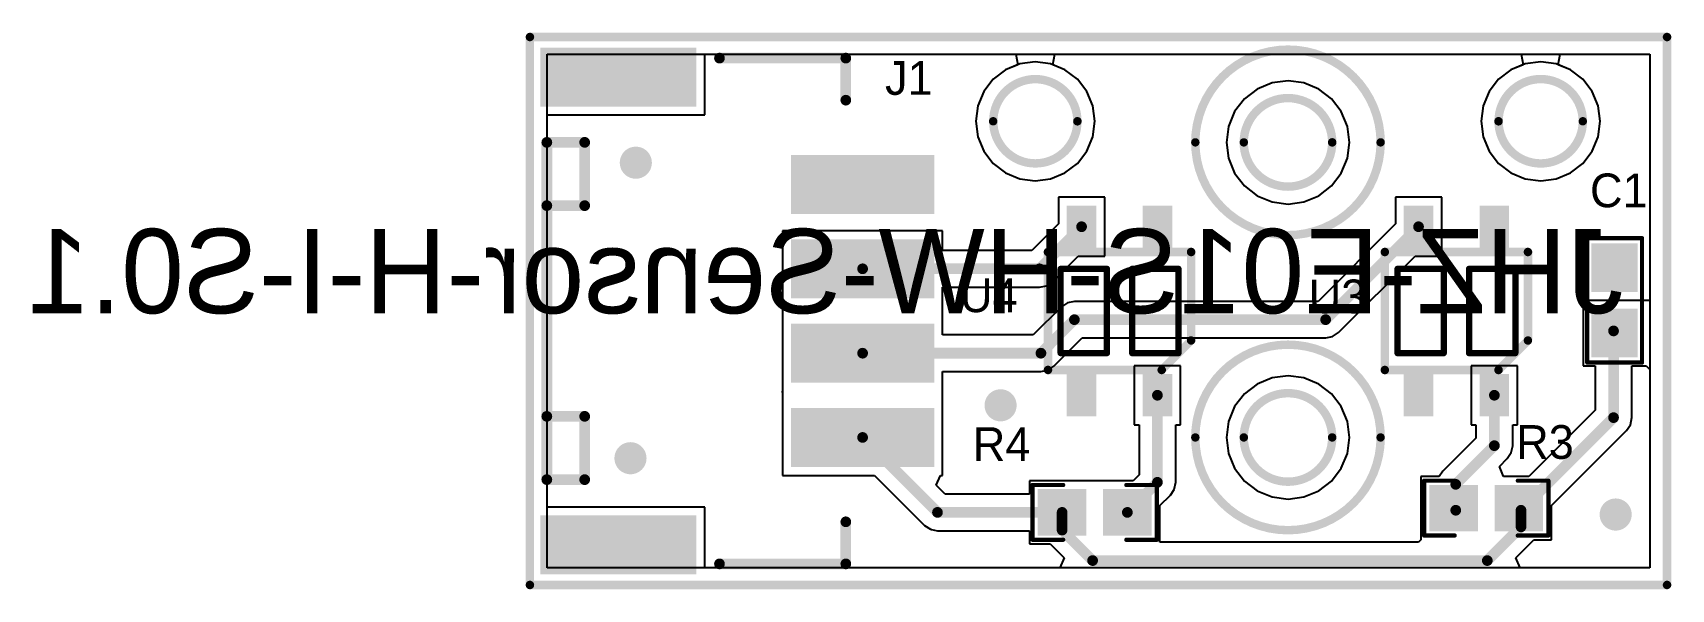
# Model space of a CAD drawing. Extents: x 2.47 to 4, y 1.72 to 2.24.
import ezdxf

# ---------------------------------------------------------------- set-up
doc = ezdxf.new("R2010")
doc.units = 0
doc.layers.get('0').update_dxf_attribs({"linetype": 'CONTINUOUS'})
for name, color, linetype in [('BOTTOMLAYER', 5, 'CONTINUOUS'), ('BOTTOMOVERLAY', 54, 'CONTINUOUS'), ('KEEPOUTLAYER', 6, 'CONTINUOUS'), ('MULTILAYER', 9, 'CONTINUOUS'), ('TOPLAYER', 1, 'CONTINUOUS'), ('TOPOVERLAY', 2, 'CONTINUOUS'), ('TOPPASTE', 8, 'CONTINUOUS'), ('TOPSOLDER', 216, 'CONTINUOUS')]:
    doc.layers.add(name, color=color, linetype=linetype)

# ---------------------------------------------------------------- blocks, each defined once
blk = doc.blocks.new('R0603_M1608_1')
at = {"layer": 'TOPLAYER'}
for points in [[(-0.0118, -0.0177), (-0.0118, 0.0177), (-0.0492, -0.0177), (-0.0492, 0.0177)], [(0.0492, -0.0177), (0.0492, 0.0177), (0.0118, -0.0177), (0.0118, 0.0177)]]:
    blk.add_solid(points, dxfattribs=at)
at = {"layer": 'TOPOVERLAY', "const_width": 0.00394}
for points in [[(-0.0581, 0.0256), (-0.0581, -0.0256)], [(-0.0295, 0.0256), (-0.0581, 0.0256)], [(0.0581, 0.0256), (0.0295, 0.0256)], [(0.0581, 0.0256), (0.0581, -0.0256)], [(-0.0295, -0.0256), (-0.0581, -0.0256)], [(0.0581, -0.0256), (0.0295, -0.0256)]]:
    blk.add_lwpolyline(points, dxfattribs=at)
at = {"layer": 'TOPOVERLAY', "const_width": 0.00197}
for points in [[(-0.0591, 0.0256, 1), (-0.0571, 0.0256, 1)], [(-0.0591, 0.0256, 1), (-0.0571, 0.0256, 1)], [(-0.0305, 0.0256, 1), (-0.0285, 0.0256, 1)], [(0.0285, 0.0256, 1), (0.0305, 0.0256, 1)], [(0.0571, 0.0256, 1), (0.0591, 0.0256, 1)], [(0.0571, 0.0256, 1), (0.0591, 0.0256, 1)], [(-0.0591, -0.0256, 1), (-0.0571, -0.0256, 1)], [(-0.0591, -0.0256, 1), (-0.0571, -0.0256, 1)], [(-0.0305, -0.0256, 1), (-0.0285, -0.0256, 1)], [(0.0285, -0.0256, 1), (0.0305, -0.0256, 1)], [(0.0571, -0.0256, 1), (0.0591, -0.0256, 1)], [(0.0571, -0.0256, 1), (0.0591, -0.0256, 1)]]:
    blk.add_lwpolyline(points, format="xyb", close=True, dxfattribs=at)
at = {"layer": 'TOPPASTE'}
for points in [[(-0.0118, -0.0177), (-0.0118, 0.0177), (-0.0492, -0.0177), (-0.0492, 0.0177)], [(0.0492, -0.0177), (0.0492, 0.0177), (0.0118, -0.0177), (0.0118, 0.0177)]]:
    blk.add_solid(points, dxfattribs=at)
at = {"layer": 'TOPSOLDER'}
for points in [[(-0.0078, -0.0217), (-0.0078, 0.0217), (-0.0532, -0.0217), (-0.0532, 0.0217)], [(0.0532, -0.0217), (0.0532, 0.0217), (0.0078, -0.0217), (0.0078, 0.0217)]]:
    blk.add_solid(points, dxfattribs=at)
blk = doc.blocks.new('R0603_M1608_2')
at = {"layer": 'TOPLAYER'}
for points in [[(-0.0118, -0.0177), (-0.0118, 0.0177), (-0.0492, -0.0177), (-0.0492, 0.0177)], [(0.0492, -0.0177), (0.0492, 0.0177), (0.0118, -0.0177), (0.0118, 0.0177)]]:
    blk.add_solid(points, dxfattribs=at)
at = {"layer": 'TOPOVERLAY', "const_width": 0.00394}
for points in [[(-0.0581, -0.0256), (-0.0581, 0.0256)], [(-0.0581, 0.0256), (-0.0295, 0.0256)], [(0.0295, 0.0256), (0.0581, 0.0256)], [(0.0581, -0.0256), (0.0581, 0.0256)], [(-0.0581, -0.0256), (-0.0295, -0.0256)], [(0.0295, -0.0256), (0.0581, -0.0256)]]:
    blk.add_lwpolyline(points, dxfattribs=at)
at = {"layer": 'TOPOVERLAY', "const_width": 0.00197}
for points in [[(-0.0591, 0.0256, 1), (-0.0571, 0.0256, 1)], [(-0.0591, 0.0256, 1), (-0.0571, 0.0256, 1)], [(-0.0305, 0.0256, 1), (-0.0285, 0.0256, 1)], [(0.0285, 0.0256, 1), (0.0305, 0.0256, 1)], [(0.0571, 0.0256, 1), (0.0591, 0.0256, 1)], [(0.0571, 0.0256, 1), (0.0591, 0.0256, 1)], [(-0.0591, -0.0256, 1), (-0.0571, -0.0256, 1)], [(-0.0591, -0.0256, 1), (-0.0571, -0.0256, 1)], [(-0.0305, -0.0256, 1), (-0.0285, -0.0256, 1)], [(0.0285, -0.0256, 1), (0.0305, -0.0256, 1)], [(0.0571, -0.0256, 1), (0.0591, -0.0256, 1)], [(0.0571, -0.0256, 1), (0.0591, -0.0256, 1)]]:
    blk.add_lwpolyline(points, format="xyb", close=True, dxfattribs=at)
at = {"layer": 'TOPPASTE'}
for points in [[(-0.0118, -0.0177), (-0.0118, 0.0177), (-0.0492, -0.0177), (-0.0492, 0.0177)], [(0.0492, -0.0177), (0.0492, 0.0177), (0.0118, -0.0177), (0.0118, 0.0177)]]:
    blk.add_solid(points, dxfattribs=at)
at = {"layer": 'TOPSOLDER'}
for points in [[(-0.0078, -0.0217), (-0.0078, 0.0217), (-0.0532, -0.0217), (-0.0532, 0.0217)], [(0.0532, -0.0217), (0.0532, 0.0217), (0.0078, -0.0217), (0.0078, 0.0217)]]:
    blk.add_solid(points, dxfattribs=at)
blk = doc.blocks.new('C0603_M1608_3')
at = {"layer": 'TOPLAYER'}
for points in [[(-0.0118, -0.0177), (-0.0118, 0.0177), (-0.0492, -0.0177), (-0.0492, 0.0177)], [(0.0492, -0.0177), (0.0492, 0.0177), (0.0118, -0.0177), (0.0118, 0.0177)]]:
    blk.add_solid(points, dxfattribs=at)
at = {"layer": 'TOPOVERLAY', "const_width": 0.00394}
for points in [[(-0.0581, 0.0256), (0.0581, 0.0256)], [(-0.0581, 0.0256), (-0.0581, -0.0256)], [(0.0581, 0.0256), (0.0581, -0.0256)], [(-0.0581, -0.0256), (0.0581, -0.0256)]]:
    blk.add_lwpolyline(points, dxfattribs=at)
at = {"layer": 'TOPOVERLAY', "const_width": 0.00197}
for points in [[(-0.0591, 0.0256, 1), (-0.0571, 0.0256, 1)], [(-0.0591, 0.0256, 1), (-0.0571, 0.0256, 1)], [(0.0571, 0.0256, 1), (0.0591, 0.0256, 1)], [(0.0571, 0.0256, 1), (0.0591, 0.0256, 1)], [(-0.0591, -0.0256, 1), (-0.0571, -0.0256, 1)], [(-0.0591, -0.0256, 1), (-0.0571, -0.0256, 1)], [(0.0571, -0.0256, 1), (0.0591, -0.0256, 1)], [(0.0571, -0.0256, 1), (0.0591, -0.0256, 1)]]:
    blk.add_lwpolyline(points, format="xyb", close=True, dxfattribs=at)
at = {"layer": 'TOPPASTE'}
for points in [[(-0.0118, -0.0177), (-0.0118, 0.0177), (-0.0492, -0.0177), (-0.0492, 0.0177)], [(0.0492, -0.0177), (0.0492, 0.0177), (0.0118, -0.0177), (0.0118, 0.0177)]]:
    blk.add_solid(points, dxfattribs=at)
at = {"layer": 'TOPSOLDER'}
for points in [[(-0.0078, -0.0217), (-0.0078, 0.0217), (-0.0532, -0.0217), (-0.0532, 0.0217)], [(0.0532, -0.0217), (0.0532, 0.0217), (0.0078, -0.0217), (0.0078, 0.0217)]]:
    blk.add_solid(points, dxfattribs=at)
blk = doc.blocks.new('PH_AWB_4P_4')
at = {"layer": 'TOPLAYER'}
for points in [[(-0.2421, 0.0453), (-0.1949, 0.0453), (-0.2421, 0.1831), (-0.1949, 0.1831)], [(0.1949, 0.0453), (0.2421, 0.0453), (0.1949, 0.1831), (0.2421, 0.1831)], [(-0.1417, -0.1772), (-0.0945, -0.1772), (-0.1417, -0.0512), (-0.0945, -0.0512)], [(-0.063, -0.1772), (-0.0157, -0.1772), (-0.063, -0.0512), (-0.0157, -0.0512)], [(0.0157, -0.1772), (0.063, -0.1772), (0.0157, -0.0512), (0.063, -0.0512)], [(0.0945, -0.1772), (0.1417, -0.1772), (0.0945, -0.0512), (0.1417, -0.0512)]]:
    blk.add_solid(points, dxfattribs=at)
at = {"layer": 'TOPOVERLAY', "const_width": 0.01}
for points in [[(-0.1575, 0.1811), (-0.1575, 0.1457)], [(-0.1575, 0.1811), (0.1575, 0.1811)], [(-0.0984, 0.1811), (-0.0984, 0.1457)], [(0.0984, 0.1811), (0.0984, 0.1457)], [(0.1575, 0.1811), (0.1575, 0.1457)], [(-0.1575, 0.1457), (-0.0984, 0.1457)], [(0.0984, 0.1457), (0.1575, 0.1457)], [(-0.2362, 0.0197), (-0.2362, -0.0984)], [(0.2362, 0.0197), (0.2362, -0.0984)], [(-0.2362, -0.0984), (-0.1969, -0.0984)], [(0.1969, -0.0984), (0.2362, -0.0984)]]:
    blk.add_lwpolyline(points, dxfattribs=at)
at = {"layer": 'TOPOVERLAY', "const_width": 0.005}
for points in [[(-0.16, 0.1811, 1), (-0.155, 0.1811, 1)], [(-0.16, 0.1811, 1), (-0.155, 0.1811, 1)], [(-0.1009, 0.1811, 1), (-0.0959, 0.1811, 1)], [(0.0959, 0.1811, 1), (0.1009, 0.1811, 1)], [(0.155, 0.1811, 1), (0.16, 0.1811, 1)], [(0.155, 0.1811, 1), (0.16, 0.1811, 1)], [(-0.16, 0.1457, 1), (-0.155, 0.1457, 1)], [(-0.16, 0.1457, 1), (-0.155, 0.1457, 1)], [(-0.1009, 0.1457, 1), (-0.0959, 0.1457, 1)], [(-0.1009, 0.1457, 1), (-0.0959, 0.1457, 1)], [(0.0959, 0.1457, 1), (0.1009, 0.1457, 1)], [(0.0959, 0.1457, 1), (0.1009, 0.1457, 1)], [(0.155, 0.1457, 1), (0.16, 0.1457, 1)], [(0.155, 0.1457, 1), (0.16, 0.1457, 1)], [(-0.2387, 0.0197, 1), (-0.2337, 0.0197, 1)], [(0.2337, 0.0197, 1), (0.2387, 0.0197, 1)], [(-0.2387, -0.0984, 1), (-0.2337, -0.0984, 1)], [(-0.2387, -0.0984, 1), (-0.2337, -0.0984, 1)], [(-0.1994, -0.0984, 1), (-0.1944, -0.0984, 1)], [(0.1944, -0.0984, 1), (0.1994, -0.0984, 1)], [(0.2337, -0.0984, 1), (0.2387, -0.0984, 1)], [(0.2337, -0.0984, 1), (0.2387, -0.0984, 1)]]:
    blk.add_lwpolyline(points, format="xyb", close=True, dxfattribs=at)
at = {"layer": 'TOPPASTE'}
for points in [[(-0.2421, 0.0453), (-0.1949, 0.0453), (-0.2421, 0.1831), (-0.1949, 0.1831)], [(0.1949, 0.0453), (0.2421, 0.0453), (0.1949, 0.1831), (0.2421, 0.1831)], [(-0.1417, -0.1772), (-0.0945, -0.1772), (-0.1417, -0.0512), (-0.0945, -0.0512)], [(-0.063, -0.1772), (-0.0157, -0.1772), (-0.063, -0.0512), (-0.0157, -0.0512)], [(0.0157, -0.1772), (0.063, -0.1772), (0.0157, -0.0512), (0.063, -0.0512)], [(0.0945, -0.1772), (0.1417, -0.1772), (0.0945, -0.0512), (0.1417, -0.0512)]]:
    blk.add_solid(points, dxfattribs=at)
at = {"layer": 'TOPSOLDER'}
for points in [[(-0.2461, 0.0413), (-0.1909, 0.0413), (-0.2461, 0.1871), (-0.1909, 0.1871)], [(0.1909, 0.0413), (0.2461, 0.0413), (0.1909, 0.1871), (0.2461, 0.1871)], [(-0.1457, -0.1812), (-0.0905, -0.1812), (-0.1457, -0.0472), (-0.0905, -0.0472)], [(-0.067, -0.1812), (-0.0117, -0.1812), (-0.067, -0.0472), (-0.0117, -0.0472)], [(0.0117, -0.1812), (0.067, -0.1812), (0.0117, -0.0472), (0.067, -0.0472)], [(0.0905, -0.1812), (0.1457, -0.1812), (0.0905, -0.0472), (0.1457, -0.0472)]]:
    blk.add_solid(points, dxfattribs=at)
blk = doc.blocks.new('ITR8307_5')
at = {"layer": 'TOPLAYER'}
for points in [[(-0.063, 0.0256), (-0.063, 0.0453), (-0.0945, 0.0256), (-0.0945, 0.0453)], [(0.0945, 0.0256), (0.0945, 0.0453), (0.063, 0.0256), (0.063, 0.0453)], [(-0.063, -0.0453), (-0.063, -0.0256), (-0.0945, -0.0453), (-0.0945, -0.0256)], [(0.0945, -0.0453), (0.0945, -0.0256), (0.063, -0.0453), (0.063, -0.0256)]]:
    blk.add_solid(points, dxfattribs=at)
at = {"layer": 'TOPOVERLAY'}
for points, const_width in [([(-0.0551, 0.0669), (0.0551, 0.0669)], 0.00787), ([(-0.0551, 0.0669), (-0.0551, -0.0394)], 0.00787), ([(0.0551, 0.0669), (0.0551, -0.0669)], 0.00787), ([(-0.0394, 0.0551), (0.0394, 0.0551)], 0.00591), ([(-0.0394, 0.0551), (-0.0394, 0.0118)], 0.00591), ([(0.0394, 0.0551), (0.0394, 0.0118)], 0.00591), ([(-0.0394, 0.0118), (0.0394, 0.0118)], 0.00591), ([(-0.0394, -0.0118), (0.0394, -0.0118)], 0.00591), ([(-0.0394, -0.0118), (-0.0394, -0.0551)], 0.00591), ([(0.0394, -0.0118), (0.0394, -0.0551)], 0.00591), ([(-0.0551, -0.0394), (-0.0276, -0.0669)], 0.00787), ([(-0.0394, -0.0551), (0.0394, -0.0551)], 0.00591), ([(-0.0276, -0.0669), (0.0551, -0.0669)], 0.00787)]:
    blk.add_lwpolyline(points, dxfattribs=dict(at, const_width=const_width))
for points, const_width in [([(-0.0571, 0.0669, 1), (-0.0531, 0.0669, 1)], 0.00394), ([(-0.0571, 0.0669, 1), (-0.0531, 0.0669, 1)], 0.00394), ([(0.0531, 0.0669, 1), (0.0571, 0.0669, 1)], 0.00394), ([(0.0531, 0.0669, 1), (0.0571, 0.0669, 1)], 0.00394), ([(-0.0408, 0.0551, 1), (-0.0379, 0.0551, 1)], 0.00295), ([(-0.0408, 0.0551, 1), (-0.0379, 0.0551, 1)], 0.00295), ([(0.0379, 0.0551, 1), (0.0408, 0.0551, 1)], 0.00295), ([(0.0379, 0.0551, 1), (0.0408, 0.0551, 1)], 0.00295), ([(-0.0408, 0.0118, 1), (-0.0379, 0.0118, 1)], 0.00295), ([(-0.0408, 0.0118, 1), (-0.0379, 0.0118, 1)], 0.00295), ([(0.0379, 0.0118, 1), (0.0408, 0.0118, 1)], 0.00295), ([(0.0379, 0.0118, 1), (0.0408, 0.0118, 1)], 0.00295), ([(-0.0408, -0.0118, 1), (-0.0379, -0.0118, 1)], 0.00295), ([(-0.0408, -0.0118, 1), (-0.0379, -0.0118, 1)], 0.00295), ([(0.0379, -0.0118, 1), (0.0408, -0.0118, 1)], 0.00295), ([(0.0379, -0.0118, 1), (0.0408, -0.0118, 1)], 0.00295), ([(-0.0571, -0.0394, 1), (-0.0531, -0.0394, 1)], 0.00394), ([(-0.0571, -0.0394, 1), (-0.0531, -0.0394, 1)], 0.00394), ([(-0.0408, -0.0551, 1), (-0.0379, -0.0551, 1)], 0.00295), ([(-0.0408, -0.0551, 1), (-0.0379, -0.0551, 1)], 0.00295), ([(0.0379, -0.0551, 1), (0.0408, -0.0551, 1)], 0.00295), ([(0.0379, -0.0551, 1), (0.0408, -0.0551, 1)], 0.00295), ([(-0.0295, -0.0669, 1), (-0.0256, -0.0669, 1)], 0.00394), ([(-0.0295, -0.0669, 1), (-0.0256, -0.0669, 1)], 0.00394), ([(0.0531, -0.0669, 1), (0.0571, -0.0669, 1)], 0.00394), ([(0.0531, -0.0669, 1), (0.0571, -0.0669, 1)], 0.00394)]:
    blk.add_lwpolyline(points, format="xyb", close=True, dxfattribs=dict(at, const_width=const_width))
at = {"layer": 'TOPPASTE'}
for points in [[(-0.063, 0.0256), (-0.063, 0.0453), (-0.0945, 0.0256), (-0.0945, 0.0453)], [(0.0945, 0.0256), (0.0945, 0.0453), (0.063, 0.0256), (0.063, 0.0453)], [(-0.063, -0.0453), (-0.063, -0.0256), (-0.0945, -0.0453), (-0.0945, -0.0256)], [(0.0945, -0.0453), (0.0945, -0.0256), (0.063, -0.0453), (0.063, -0.0256)]]:
    blk.add_solid(points, dxfattribs=at)
at = {"layer": 'TOPSOLDER'}
for points in [[(-0.059, 0.0216), (-0.059, 0.0493), (-0.0985, 0.0216), (-0.0985, 0.0493)], [(0.0985, 0.0216), (0.0985, 0.0493), (0.059, 0.0216), (0.059, 0.0493)], [(-0.059, -0.0493), (-0.059, -0.0216), (-0.0985, -0.0493), (-0.0985, -0.0216)], [(0.0985, -0.0493), (0.0985, -0.0216), (0.059, -0.0493), (0.059, -0.0216)]]:
    blk.add_solid(points, dxfattribs=at)
blk = doc.blocks.new('ITR8307_6')
at = {"layer": 'TOPLAYER'}
for points in [[(-0.063, 0.0256), (-0.063, 0.0453), (-0.0945, 0.0256), (-0.0945, 0.0453)], [(0.0945, 0.0256), (0.0945, 0.0453), (0.063, 0.0256), (0.063, 0.0453)], [(-0.063, -0.0453), (-0.063, -0.0256), (-0.0945, -0.0453), (-0.0945, -0.0256)], [(0.0945, -0.0453), (0.0945, -0.0256), (0.063, -0.0453), (0.063, -0.0256)]]:
    blk.add_solid(points, dxfattribs=at)
at = {"layer": 'TOPOVERLAY'}
for points, const_width in [([(-0.0551, 0.0669), (0.0551, 0.0669)], 0.00787), ([(-0.0551, 0.0669), (-0.0551, -0.0394)], 0.00787), ([(0.0551, 0.0669), (0.0551, -0.0669)], 0.00787), ([(-0.0394, 0.0551), (0.0394, 0.0551)], 0.00591), ([(-0.0394, 0.0551), (-0.0394, 0.0118)], 0.00591), ([(0.0394, 0.0551), (0.0394, 0.0118)], 0.00591), ([(-0.0394, 0.0118), (0.0394, 0.0118)], 0.00591), ([(-0.0394, -0.0118), (0.0394, -0.0118)], 0.00591), ([(-0.0394, -0.0118), (-0.0394, -0.0551)], 0.00591), ([(0.0394, -0.0118), (0.0394, -0.0551)], 0.00591), ([(-0.0551, -0.0394), (-0.0276, -0.0669)], 0.00787), ([(-0.0394, -0.0551), (0.0394, -0.0551)], 0.00591), ([(-0.0276, -0.0669), (0.0551, -0.0669)], 0.00787)]:
    blk.add_lwpolyline(points, dxfattribs=dict(at, const_width=const_width))
for points, const_width in [([(-0.0571, 0.0669, 1), (-0.0531, 0.0669, 1)], 0.00394), ([(-0.0571, 0.0669, 1), (-0.0531, 0.0669, 1)], 0.00394), ([(0.0531, 0.0669, 1), (0.0571, 0.0669, 1)], 0.00394), ([(0.0531, 0.0669, 1), (0.0571, 0.0669, 1)], 0.00394), ([(-0.0408, 0.0551, 1), (-0.0379, 0.0551, 1)], 0.00295), ([(-0.0408, 0.0551, 1), (-0.0379, 0.0551, 1)], 0.00295), ([(0.0379, 0.0551, 1), (0.0408, 0.0551, 1)], 0.00295), ([(0.0379, 0.0551, 1), (0.0408, 0.0551, 1)], 0.00295), ([(-0.0408, 0.0118, 1), (-0.0379, 0.0118, 1)], 0.00295), ([(-0.0408, 0.0118, 1), (-0.0379, 0.0118, 1)], 0.00295), ([(0.0379, 0.0118, 1), (0.0408, 0.0118, 1)], 0.00295), ([(0.0379, 0.0118, 1), (0.0408, 0.0118, 1)], 0.00295), ([(-0.0408, -0.0118, 1), (-0.0379, -0.0118, 1)], 0.00295), ([(-0.0408, -0.0118, 1), (-0.0379, -0.0118, 1)], 0.00295), ([(0.0379, -0.0118, 1), (0.0408, -0.0118, 1)], 0.00295), ([(0.0379, -0.0118, 1), (0.0408, -0.0118, 1)], 0.00295), ([(-0.0571, -0.0394, 1), (-0.0531, -0.0394, 1)], 0.00394), ([(-0.0571, -0.0394, 1), (-0.0531, -0.0394, 1)], 0.00394), ([(-0.0408, -0.0551, 1), (-0.0379, -0.0551, 1)], 0.00295), ([(-0.0408, -0.0551, 1), (-0.0379, -0.0551, 1)], 0.00295), ([(0.0379, -0.0551, 1), (0.0408, -0.0551, 1)], 0.00295), ([(0.0379, -0.0551, 1), (0.0408, -0.0551, 1)], 0.00295), ([(-0.0295, -0.0669, 1), (-0.0256, -0.0669, 1)], 0.00394), ([(-0.0295, -0.0669, 1), (-0.0256, -0.0669, 1)], 0.00394), ([(0.0531, -0.0669, 1), (0.0571, -0.0669, 1)], 0.00394), ([(0.0531, -0.0669, 1), (0.0571, -0.0669, 1)], 0.00394)]:
    blk.add_lwpolyline(points, format="xyb", close=True, dxfattribs=dict(at, const_width=const_width))
at = {"layer": 'TOPPASTE'}
for points in [[(-0.063, 0.0256), (-0.063, 0.0453), (-0.0945, 0.0256), (-0.0945, 0.0453)], [(0.0945, 0.0256), (0.0945, 0.0453), (0.063, 0.0256), (0.063, 0.0453)], [(-0.063, -0.0453), (-0.063, -0.0256), (-0.0945, -0.0453), (-0.0945, -0.0256)], [(0.0945, -0.0453), (0.0945, -0.0256), (0.063, -0.0453), (0.063, -0.0256)]]:
    blk.add_solid(points, dxfattribs=at)
at = {"layer": 'TOPSOLDER'}
for points in [[(-0.059, 0.0216), (-0.059, 0.0493), (-0.0985, 0.0216), (-0.0985, 0.0493)], [(0.0985, 0.0216), (0.0985, 0.0493), (0.059, 0.0216), (0.059, 0.0493)], [(-0.059, -0.0493), (-0.059, -0.0216), (-0.0985, -0.0493), (-0.0985, -0.0216)], [(0.0985, -0.0493), (0.0985, -0.0216), (0.059, -0.0493), (0.059, -0.0216)]]:
    blk.add_solid(points, dxfattribs=at)

msp = doc.modelspace()

# ---------------------------------------------------------------- linework, layer by layer
at = {"layer": 'BOTTOMLAYER'}
for p, q in [((2.9471, 1.7396), (2.9471, 2.2193)), ((2.9471, 2.2193), (3.9779, 2.2193)), ((3.3891, 2.2104), (3.3756, 2.2048)), ((3.4034, 2.2123), (3.3891, 2.2104)), ((3.4178, 2.2104), (3.4034, 2.2123)), ((3.4312, 2.2048), (3.4178, 2.2104)), ((3.8615, 2.2104), (3.8481, 2.2048)), ((3.8759, 2.2123), (3.8615, 2.2104)), ((3.8903, 2.2104), (3.8759, 2.2123)), ((3.9037, 2.2048), (3.8903, 2.2104)), ((3.9779, 2.2193), (3.9779, 1.7396)), ((3.3641, 2.196), (3.3553, 2.1845)), ((3.3756, 2.2048), (3.3641, 2.196)), ((3.4428, 2.196), (3.4312, 2.2048)), ((3.4516, 2.1845), (3.4428, 2.196)), ((3.6248, 2.1926), (3.6109, 2.1868)), ((3.6397, 2.1946), (3.6248, 2.1926)), ((3.6546, 2.1926), (3.6397, 2.1946)), ((3.6685, 2.1868), (3.6546, 2.1926)), ((3.8366, 2.196), (3.8277, 2.1845)), ((3.8481, 2.2048), (3.8366, 2.196)), ((3.9152, 2.196), (3.9037, 2.2048)), ((3.924, 2.1845), (3.9152, 2.196)), ((3.3553, 2.1845), (3.3497, 2.1711)), ((3.4571, 2.1711), (3.4516, 2.1845)), ((3.5989, 2.1777), (3.5898, 2.1658)), ((3.6109, 2.1868), (3.5989, 2.1777)), ((3.6804, 2.1777), (3.6685, 2.1868)), ((3.6895, 2.1658), (3.6804, 2.1777)), ((3.8277, 2.1845), (3.8222, 2.1711)), ((3.9296, 2.1711), (3.924, 2.1845)), ((3.3497, 2.1711), (3.3478, 2.1567)), ((3.459, 2.1567), (3.4571, 2.1711)), ((3.5898, 2.1658), (3.584, 2.1519)), ((3.6953, 2.1519), (3.6895, 2.1658)), ((3.8222, 2.1711), (3.8203, 2.1567)), ((3.9315, 2.1567), (3.9296, 2.1711)), ((3.3478, 2.1567), (3.3497, 2.1423)), ((3.4571, 2.1423), (3.459, 2.1567)), ((3.584, 2.1519), (3.5821, 2.137)), ((3.6972, 2.137), (3.6953, 2.1519)), ((3.8203, 2.1567), (3.8222, 2.1423)), ((3.9296, 2.1423), (3.9315, 2.1567)), ((3.3497, 2.1423), (3.3553, 2.1289)), ((3.4516, 2.1289), (3.4571, 2.1423)), ((3.5821, 2.137), (3.584, 2.1221)), ((3.6953, 2.1221), (3.6972, 2.137)), ((3.8222, 2.1423), (3.8277, 2.1289)), ((3.924, 2.1289), (3.9296, 2.1423)), ((3.3553, 2.1289), (3.3641, 2.1174)), ((3.3641, 2.1174), (3.3756, 2.1085)), ((3.4312, 2.1085), (3.4428, 2.1174)), ((3.4428, 2.1174), (3.4516, 2.1289)), ((3.584, 2.1221), (3.5898, 2.1082)), ((3.6895, 2.1082), (3.6953, 2.1221)), ((3.8277, 2.1289), (3.8366, 2.1174)), ((3.8366, 2.1174), (3.8481, 2.1085)), ((3.9037, 2.1085), (3.9152, 2.1174)), ((3.9152, 2.1174), (3.924, 2.1289)), ((3.3756, 2.1085), (3.3891, 2.103)), ((3.3891, 2.103), (3.4034, 2.1011)), ((3.4034, 2.1011), (3.4178, 2.103)), ((3.4178, 2.103), (3.4312, 2.1085)), ((3.5898, 2.1082), (3.5989, 2.0963)), ((3.6804, 2.0963), (3.6895, 2.1082)), ((3.8481, 2.1085), (3.8615, 2.103)), ((3.8615, 2.103), (3.8759, 2.1011)), ((3.8759, 2.1011), (3.8903, 2.103)), ((3.8903, 2.103), (3.9037, 2.1085)), ((3.5989, 2.0963), (3.6109, 2.0871)), ((3.6109, 2.0871), (3.6248, 2.0814)), ((3.6546, 2.0814), (3.6685, 2.0871)), ((3.6685, 2.0871), (3.6804, 2.0963)), ((3.6248, 2.0814), (3.6397, 2.0794)), ((3.6397, 2.0794), (3.6546, 2.0814)), ((3.6248, 1.917), (3.6109, 1.9113)), ((3.6397, 1.919), (3.6248, 1.917)), ((3.6546, 1.917), (3.6397, 1.919)), ((3.6685, 1.9113), (3.6546, 1.917)), ((3.5989, 1.9021), (3.5898, 1.8902)), ((3.6109, 1.9113), (3.5989, 1.9021)), ((3.6804, 1.9021), (3.6685, 1.9113)), ((3.6895, 1.8902), (3.6804, 1.9021)), ((3.5898, 1.8902), (3.584, 1.8763)), ((3.6953, 1.8763), (3.6895, 1.8902)), ((3.584, 1.8763), (3.5821, 1.8614)), ((3.6972, 1.8614), (3.6953, 1.8763)), ((3.5821, 1.8614), (3.584, 1.8465)), ((3.6953, 1.8465), (3.6972, 1.8614)), ((3.584, 1.8465), (3.5898, 1.8326)), ((3.6895, 1.8326), (3.6953, 1.8465)), ((3.5898, 1.8326), (3.5989, 1.8207)), ((3.6804, 1.8207), (3.6895, 1.8326)), ((3.5989, 1.8207), (3.6109, 1.8115)), ((3.6109, 1.8115), (3.6248, 1.8058)), ((3.6546, 1.8058), (3.6685, 1.8115)), ((3.6685, 1.8115), (3.6804, 1.8207)), ((3.6248, 1.8058), (3.6397, 1.8038)), ((3.6397, 1.8038), (3.6546, 1.8058)), ((3.9779, 1.7396), (2.9471, 1.7396))]:
    msp.add_line(p, q, dxfattribs=at)
at = {"layer": 'BOTTOMLAYER', "const_width": 0.015}
for points in [[(3.0225, 2.118, 1), (3.0375, 2.118, 1)], [(3.3635, 1.8914, 1), (3.3785, 1.8914, 1)], [(3.0175, 1.842, 1), (3.0325, 1.842, 1)], [(3.9385, 1.7894, 1), (3.9535, 1.7894, 1)]]:
    msp.add_lwpolyline(points, format="xyb", close=True, dxfattribs=at)
at = {"layer": 'KEEPOUTLAYER', "const_width": 0.00787}
for points in [[(2.931, 2.2354), (3.994, 2.2354)], [(2.931, 1.7236), (2.931, 2.2354)], [(3.994, 1.7236), (3.994, 2.2354)], [(2.931, 1.7236), (3.994, 1.7236)]]:
    msp.add_lwpolyline(points, dxfattribs=at)
at = {"layer": 'KEEPOUTLAYER'}
for points, const_width in [([(2.929, 2.2354, 1), (2.933, 2.2354, 1)], 0.00394), ([(2.929, 2.2354, 1), (2.933, 2.2354, 1)], 0.00394), ([(3.992, 2.2354, 1), (3.996, 2.2354, 1)], 0.00394), ([(3.992, 2.2354, 1), (3.996, 2.2354, 1)], 0.00394), ([(3.4428, 2.1567, 1), (3.3641, 2.1567, 1)], 0.00787), ([(3.9153, 2.1567, 1), (3.8365, 2.1567, 1)], 0.00787), ([(3.681, 2.137, 1), (3.5983, 2.137, 1)], 0.00787), ([(3.3621, 2.1567, 1), (3.366, 2.1567, 1)], 0.00394), ([(3.4408, 2.1567, 1), (3.4448, 2.1567, 1)], 0.00394), ([(3.8345, 2.1567, 1), (3.8385, 2.1567, 1)], 0.00394), ([(3.9133, 2.1567, 1), (3.9172, 2.1567, 1)], 0.00394), ([(3.5964, 2.137, 1), (3.6003, 2.137, 1)], 0.00394), ([(3.679, 2.137, 1), (3.683, 2.137, 1)], 0.00394), ([(3.681, 1.8614, 1), (3.5983, 1.8614, 1)], 0.00787), ([(3.5964, 1.8614, 1), (3.6003, 1.8614, 1)], 0.00394), ([(3.679, 1.8614, 1), (3.683, 1.8614, 1)], 0.00394), ([(2.929, 1.7236, 1), (2.933, 1.7236, 1)], 0.00394), ([(2.929, 1.7236, 1), (2.933, 1.7236, 1)], 0.00394), ([(3.992, 1.7236, 1), (3.996, 1.7236, 1)], 0.00394), ([(3.992, 1.7236, 1), (3.996, 1.7236, 1)], 0.00394)]:
    msp.add_lwpolyline(points, format="xyb", close=True, dxfattribs=dict(at, const_width=const_width))
at = {"layer": 'MULTILAYER', "const_width": 0.015}
for points in [[(3.0225, 2.118, 1), (3.0375, 2.118, 1)], [(3.3635, 1.8914, 1), (3.3785, 1.8914, 1)], [(3.0175, 1.842, 1), (3.0325, 1.842, 1)], [(3.9385, 1.7894, 1), (3.9535, 1.7894, 1)]]:
    msp.add_lwpolyline(points, format="xyb", close=True, dxfattribs=at)
at = {"layer": 'TOPLAYER'}
for p, q in [((3.0944, 2.1626), (3.0944, 2.2193)), ((3.0944, 2.2193), (3.3851, 2.2193)), ((3.3871, 2.2095), (3.3756, 2.2048)), ((3.3851, 2.2193), (3.3871, 2.2095)), ((3.4198, 2.2095), (3.4218, 2.2193)), ((3.4312, 2.2048), (3.4198, 2.2095)), ((3.4218, 2.2193), (3.8576, 2.2193)), ((3.8595, 2.2095), (3.8481, 2.2048)), ((3.8576, 2.2193), (3.8595, 2.2095)), ((3.8923, 2.2095), (3.8942, 2.2193)), ((3.9037, 2.2048), (3.8923, 2.2095)), ((3.8942, 2.2193), (3.9779, 2.2193)), ((3.9779, 2.2193), (3.9779, 1.9894)), ((3.3641, 2.196), (3.3553, 2.1845)), ((3.3756, 2.2048), (3.3641, 2.196)), ((3.4428, 2.196), (3.4312, 2.2048)), ((3.4516, 2.1845), (3.4428, 2.196)), ((3.6248, 2.1926), (3.6109, 2.1868)), ((3.6397, 2.1946), (3.6248, 2.1926)), ((3.6546, 2.1926), (3.6397, 2.1946)), ((3.6685, 2.1868), (3.6546, 2.1926)), ((3.8366, 2.196), (3.8277, 2.1845)), ((3.8481, 2.2048), (3.8366, 2.196)), ((3.9152, 2.196), (3.9037, 2.2048)), ((3.924, 2.1845), (3.9152, 2.196)), ((3.3553, 2.1845), (3.3497, 2.1711)), ((3.4571, 2.1711), (3.4516, 2.1845)), ((3.5989, 2.1777), (3.5898, 2.1658)), ((3.6109, 2.1868), (3.5989, 2.1777)), ((3.6804, 2.1777), (3.6685, 2.1868)), ((3.6895, 2.1658), (3.6804, 2.1777)), ((3.8277, 2.1845), (3.8222, 2.1711)), ((3.9296, 2.1711), (3.924, 2.1845)), ((2.9471, 1.7964), (2.9471, 2.1626)), ((2.9471, 2.1626), (3.0944, 2.1626)), ((3.3497, 2.1711), (3.3478, 2.1567)), ((3.459, 2.1567), (3.4571, 2.1711)), ((3.5898, 2.1658), (3.584, 2.1519)), ((3.6953, 2.1519), (3.6895, 2.1658)), ((3.8222, 2.1711), (3.8203, 2.1567)), ((3.9315, 2.1567), (3.9296, 2.1711)), ((3.3478, 2.1567), (3.3497, 2.1423)), ((3.4571, 2.1423), (3.459, 2.1567)), ((3.584, 2.1519), (3.5821, 2.137)), ((3.6972, 2.137), (3.6953, 2.1519)), ((3.8203, 2.1567), (3.8222, 2.1423)), ((3.9296, 2.1423), (3.9315, 2.1567)), ((3.3497, 2.1423), (3.3553, 2.1289)), ((3.4516, 2.1289), (3.4571, 2.1423)), ((3.5821, 2.137), (3.584, 2.1221)), ((3.6953, 2.1221), (3.6972, 2.137)), ((3.8222, 2.1423), (3.8277, 2.1289)), ((3.924, 2.1289), (3.9296, 2.1423)), ((3.3553, 2.1289), (3.3641, 2.1174)), ((3.3641, 2.1174), (3.3756, 2.1085)), ((3.4312, 2.1085), (3.4428, 2.1174)), ((3.4428, 2.1174), (3.4516, 2.1289)), ((3.584, 2.1221), (3.5898, 2.1082)), ((3.6895, 2.1082), (3.6953, 2.1221)), ((3.8277, 2.1289), (3.8366, 2.1174)), ((3.8366, 2.1174), (3.8481, 2.1085)), ((3.9037, 2.1085), (3.9152, 2.1174)), ((3.9152, 2.1174), (3.924, 2.1289)), ((3.3756, 2.1085), (3.3891, 2.103)), ((3.3891, 2.103), (3.4034, 2.1011)), ((3.4034, 2.1011), (3.4178, 2.103)), ((3.4178, 2.103), (3.4312, 2.1085)), ((3.5898, 2.1082), (3.5989, 2.0963)), ((3.6804, 2.0963), (3.6895, 2.1082)), ((3.8481, 2.1085), (3.8615, 2.103)), ((3.8615, 2.103), (3.8759, 2.1011)), ((3.8759, 2.1011), (3.8903, 2.103)), ((3.8903, 2.103), (3.9037, 2.1085)), ((3.4684, 2.0858), (3.4251, 2.0858)), ((3.4251, 2.0858), (3.4251, 2.0608)), ((3.4684, 2.0307), (3.4684, 2.0858)), ((3.5989, 2.0963), (3.6109, 2.0871)), ((3.6109, 2.0871), (3.6248, 2.0814)), ((3.6546, 2.0814), (3.6685, 2.0871)), ((3.6685, 2.0871), (3.6804, 2.0963)), ((3.7834, 2.0858), (3.7401, 2.0858)), ((3.7401, 2.0858), (3.7401, 2.0608)), ((3.7834, 2.0307), (3.7834, 2.0858)), ((3.6248, 2.0814), (3.6397, 2.0794)), ((3.6397, 2.0794), (3.6546, 2.0814)), ((3.3168, 2.0543), (3.1672, 2.0543)), ((3.1672, 2.0543), (3.1672, 1.9834)), ((3.3168, 2.036), (3.3168, 2.0543)), ((3.4251, 2.0608), (3.4003, 2.036)), ((3.7401, 2.0608), (3.6678, 1.9885)), ((3.4003, 2.036), (3.3168, 2.036)), ((3.4195, 2.0067), (3.4434, 2.0307)), ((3.4434, 2.0307), (3.4684, 2.0307)), ((3.687, 1.9593), (3.7584, 2.0307)), ((3.7584, 2.0307), (3.7834, 2.0307)), ((3.4139, 2.003), (3.4195, 2.0067)), ((3.4195, 2.0067), (3.4195, 2.0067)), ((3.4195, 2.0067), (3.4195, 2.0067)), ((3.3168, 1.9834), (3.3168, 2.0017)), ((3.3168, 2.0017), (3.4074, 2.0017)), ((3.4074, 2.0017), (3.4139, 2.003)), ((3.1672, 1.9834), (3.1672, 1.9834)), ((3.1672, 1.9834), (3.1672, 1.9756)), ((3.3168, 1.9756), (3.3168, 1.9834)), ((3.3168, 1.9834), (3.3168, 1.9834)), ((3.4279, 1.9835), (3.4016, 1.9573)), ((3.4334, 1.9872), (3.4279, 1.9835)), ((3.44, 1.9885), (3.4334, 1.9872)), ((3.6678, 1.9885), (3.44, 1.9885)), ((3.9745, 1.9894), (3.9155, 1.9894)), ((3.9155, 1.9894), (3.9155, 1.9284)), ((3.9779, 1.9894), (3.9745, 1.9894)), ((3.9745, 1.9894), (3.9745, 1.9894)), ((3.1672, 1.9756), (3.1672, 1.9756)), ((3.1672, 1.9756), (3.1672, 1.9047)), ((3.3168, 1.9573), (3.3168, 1.9756)), ((3.3168, 1.9756), (3.3168, 1.9756)), ((3.3168, 1.9756), (3.3168, 1.9756)), ((3.3168, 1.9756), (3.3168, 1.9756)), ((3.4016, 1.9573), (3.3168, 1.9573)), ((3.4208, 1.928), (3.4471, 1.9543)), ((3.4471, 1.9543), (3.6749, 1.9543)), ((3.6749, 1.9543), (3.6814, 1.9556)), ((3.6814, 1.9556), (3.687, 1.9593)), ((3.687, 1.9593), (3.687, 1.9593)), ((3.687, 1.9593), (3.687, 1.9593)), ((3.3168, 1.9047), (3.3168, 1.923)), ((3.3168, 1.923), (3.4087, 1.923)), ((3.4087, 1.923), (3.4153, 1.9243)), ((3.4153, 1.9243), (3.4208, 1.928)), ((3.5393, 1.9283), (3.496, 1.9283)), ((3.496, 1.9283), (3.496, 1.8732)), ((3.5393, 1.8732), (3.5393, 1.9283)), ((3.6248, 1.917), (3.6109, 1.9113)), ((3.6397, 1.919), (3.6248, 1.917)), ((3.6546, 1.917), (3.6397, 1.919)), ((3.6685, 1.9113), (3.6546, 1.917)), ((3.8542, 1.9283), (3.8109, 1.9283)), ((3.8109, 1.9283), (3.8109, 1.8732)), ((3.8542, 1.8732), (3.8542, 1.9283)), ((3.9155, 1.9284), (3.9269, 1.9284)), ((3.9269, 1.9284), (3.9269, 1.887)), ((3.9611, 1.8799), (3.9611, 1.9284)), ((3.9611, 1.9284), (3.9745, 1.9284)), ((3.9745, 1.9284), (3.9745, 1.9284)), ((3.9745, 1.9284), (3.9745, 1.9284)), ((3.9745, 1.9284), (3.9779, 1.925)), ((3.9779, 1.925), (3.9779, 1.7396)), ((3.1672, 1.9047), (3.1672, 1.9047)), ((3.1672, 1.9047), (3.1672, 1.9034)), ((3.1672, 1.9034), (3.1672, 1.9047)), ((3.1672, 1.9047), (3.1672, 1.9047)), ((3.1672, 1.9047), (3.1672, 1.8968)), ((3.3168, 1.8968), (3.3168, 1.9047)), ((3.3168, 1.9047), (3.3168, 1.9047)), ((3.5989, 1.9021), (3.5898, 1.8902)), ((3.6109, 1.9113), (3.5989, 1.9021)), ((3.6804, 1.9021), (3.6685, 1.9113)), ((3.6895, 1.8902), (3.6804, 1.9021)), ((3.1672, 1.8968), (3.1672, 1.8968)), ((3.1672, 1.8968), (3.1672, 1.826)), ((3.3168, 1.826), (3.3168, 1.8968)), ((3.3168, 1.8968), (3.3168, 1.8968)), ((3.3168, 1.8968), (3.3168, 1.8968)), ((3.3168, 1.8968), (3.3168, 1.8968)), ((3.5898, 1.8902), (3.584, 1.8763)), ((3.6953, 1.8763), (3.6895, 1.8902)), ((3.9269, 1.887), (3.8648, 1.8249)), ((3.496, 1.8732), (3.5005, 1.8732)), ((3.5005, 1.8732), (3.5005, 1.8266)), ((3.5348, 1.8195), (3.5348, 1.8732)), ((3.5348, 1.8732), (3.5393, 1.8732)), ((3.584, 1.8763), (3.5821, 1.8614)), ((3.6972, 1.8614), (3.6953, 1.8763)), ((3.8109, 1.8732), (3.8154, 1.8732)), ((3.8154, 1.8732), (3.8154, 1.8608)), ((3.8497, 1.8537), (3.8497, 1.8732)), ((3.8497, 1.8732), (3.8542, 1.8732)), ((3.9561, 1.8678), (3.9598, 1.8733)), ((3.9598, 1.8733), (3.9611, 1.8799)), ((3.9611, 1.8799), (3.9611, 1.8799)), ((3.9611, 1.8799), (3.9611, 1.8799)), ((3.9611, 1.8799), (3.9611, 1.8799)), ((3.5821, 1.8614), (3.584, 1.8465)), ((3.6953, 1.8465), (3.6972, 1.8614)), ((3.8154, 1.8608), (3.7844, 1.8298)), ((3.8484, 1.8472), (3.8497, 1.8537)), ((3.886, 1.7977), (3.9561, 1.8678)), ((3.584, 1.8465), (3.5898, 1.8326)), ((3.6895, 1.8326), (3.6953, 1.8465)), ((3.8373, 1.8342), (3.8447, 1.8416)), ((3.8447, 1.8416), (3.8484, 1.8472)), ((3.1672, 1.826), (3.2532, 1.826)), ((3.2532, 1.826), (3.2999, 1.7793)), ((3.3109, 1.8167), (3.3148, 1.826)), ((3.3148, 1.826), (3.3168, 1.826)), ((3.5005, 1.8266), (3.4948, 1.8209)), ((3.5898, 1.8326), (3.5989, 1.8207)), ((3.6804, 1.8207), (3.6895, 1.8326)), ((3.7811, 1.8249), (3.764, 1.8249)), ((3.764, 1.8249), (3.764, 1.7659)), ((3.7844, 1.8298), (3.7811, 1.8249)), ((3.8411, 1.8249), (3.8373, 1.8342)), ((3.8648, 1.8249), (3.8411, 1.8249)), ((3.3191, 1.8085), (3.3109, 1.8167)), ((3.398, 1.8085), (3.3191, 1.8085)), ((3.4948, 1.8209), (3.398, 1.8209)), ((3.398, 1.8209), (3.398, 1.8085)), ((3.5297, 1.8074), (3.5334, 1.8129)), ((3.5334, 1.8129), (3.5348, 1.8195)), ((3.5348, 1.8195), (3.5348, 1.8195)), ((3.5348, 1.8195), (3.5348, 1.8195)), ((3.5348, 1.8195), (3.5348, 1.8195)), ((3.5989, 1.8207), (3.6109, 1.8115)), ((3.6109, 1.8115), (3.6248, 1.8058)), ((3.6546, 1.8058), (3.6685, 1.8115)), ((3.6685, 1.8115), (3.6804, 1.8207)), ((3.0944, 1.7964), (2.9471, 1.7964)), ((3.0944, 1.7396), (3.0944, 1.7964)), ((3.52, 1.7977), (3.5297, 1.8074)), ((3.52, 1.7635), (3.52, 1.7977)), ((3.6248, 1.8058), (3.6397, 1.8038)), ((3.6397, 1.8038), (3.6546, 1.8058)), ((3.886, 1.7659), (3.886, 1.7977)), ((3.2999, 1.7793), (3.3054, 1.7756)), ((3.3054, 1.7756), (3.3065, 1.7753)), ((3.3065, 1.7753), (3.312, 1.7743)), ((3.312, 1.7743), (3.398, 1.7743)), ((3.398, 1.7743), (3.398, 1.7619)), ((3.398, 1.7619), (3.4173, 1.7619)), ((3.4173, 1.7619), (3.4303, 1.7489)), ((3.7616, 1.7635), (3.52, 1.7635)), ((3.764, 1.7659), (3.7616, 1.7635)), ((3.764, 1.7659), (3.764, 1.7659)), ((3.764, 1.7659), (3.764, 1.7659)), ((3.8527, 1.7489), (3.8696, 1.7658)), ((3.8696, 1.7658), (3.8697, 1.7659)), ((3.8697, 1.7659), (3.886, 1.7659)), ((3.4303, 1.7489), (3.4264, 1.7396)), ((3.8566, 1.7396), (3.8527, 1.7489)), ((3.4264, 1.7396), (3.0944, 1.7396)), ((3.9779, 1.7396), (3.8566, 1.7396))]:
    msp.add_line(p, q, dxfattribs=at)
for points, const_width in [([(3.0225, 2.118, 1), (3.0375, 2.118, 1)], 0.015), ([(3.4442, 2.0582, 1), (3.4492, 2.0582, 1)], 0.005), ([(3.7592, 2.0582, 1), (3.7642, 2.0582, 1)], 0.005), ([(3.2395, 2.0189, 1), (3.2445, 2.0189, 1)], 0.005), ([(3.4049, 2.0189, 1), (3.4099, 2.0189, 1)], 0.005), ([(3.4049, 2.0189, 1), (3.4099, 2.0189, 1)], 0.005), ([(3.4375, 1.9714, 1), (3.4425, 1.9714, 1)], 0.005), ([(3.4375, 1.9714, 1), (3.4425, 1.9714, 1)], 0.005), ([(3.6724, 1.9714, 1), (3.6774, 1.9714, 1)], 0.005), ([(3.6724, 1.9714, 1), (3.6774, 1.9714, 1)], 0.005), ([(3.9415, 1.9609, 1), (3.9465, 1.9609, 1)], 0.005), ([(3.2395, 1.9401, 1), (3.2445, 1.9401, 1)], 0.005), ([(3.4062, 1.9401, 1), (3.4112, 1.9401, 1)], 0.005), ([(3.4062, 1.9401, 1), (3.4112, 1.9401, 1)], 0.005), ([(3.3635, 1.8914, 1), (3.3785, 1.8914, 1)], 0.015), ([(3.5151, 1.9008, 1), (3.5201, 1.9008, 1)], 0.005), ([(3.8301, 1.9008, 1), (3.8351, 1.9008, 1)], 0.005), ([(3.9415, 1.8799, 1), (3.9465, 1.8799, 1)], 0.005), ([(3.9415, 1.8799, 1), (3.9465, 1.8799, 1)], 0.005), ([(3.0175, 1.842, 1), (3.0325, 1.842, 1)], 0.015), ([(3.2395, 1.8614, 1), (3.2445, 1.8614, 1)], 0.005), ([(3.8301, 1.8537, 1), (3.8351, 1.8537, 1)], 0.005), ([(3.8301, 1.8537, 1), (3.8351, 1.8537, 1)], 0.005), ([(3.5151, 1.8195, 1), (3.5201, 1.8195, 1)], 0.005), ([(3.5151, 1.8195, 1), (3.5201, 1.8195, 1)], 0.005), ([(3.794, 1.8176, 1), (3.799, 1.8176, 1)], 0.005), ([(3.794, 1.8176, 1), (3.799, 1.8176, 1)], 0.005), ([(3.3095, 1.7914, 1), (3.3145, 1.7914, 1)], 0.005), ([(3.3095, 1.7914, 1), (3.3145, 1.7914, 1)], 0.005), ([(3.426, 1.7914, 1), (3.431, 1.7914, 1)], 0.005), ([(3.426, 1.7914, 1), (3.431, 1.7914, 1)], 0.005), ([(3.487, 1.7914, 1), (3.492, 1.7914, 1)], 0.005), ([(3.794, 1.7934, 1), (3.799, 1.7934, 1)], 0.005), ([(3.855, 1.7934, 1), (3.86, 1.7934, 1)], 0.005), ([(3.855, 1.7934, 1), (3.86, 1.7934, 1)], 0.005), ([(3.9385, 1.7894, 1), (3.9535, 1.7894, 1)], 0.015), ([(3.426, 1.7749, 1), (3.431, 1.7749, 1)], 0.005), ([(3.426, 1.7749, 1), (3.431, 1.7749, 1)], 0.005), ([(3.855, 1.7779, 1), (3.86, 1.7779, 1)], 0.005), ([(3.855, 1.7779, 1), (3.86, 1.7779, 1)], 0.005), ([(3.4545, 1.7464, 1), (3.4595, 1.7464, 1)], 0.005), ([(3.4545, 1.7464, 1), (3.4595, 1.7464, 1)], 0.005), ([(3.8235, 1.7464, 1), (3.8285, 1.7464, 1)], 0.005), ([(3.8235, 1.7464, 1), (3.8285, 1.7464, 1)], 0.005)]:
    msp.add_lwpolyline(points, format="xyb", close=True, dxfattribs=dict(at, const_width=const_width))
at = {"layer": 'TOPLAYER', "const_width": 0.01}
for points in [[(3.4074, 2.0189), (3.4467, 2.0582)], [(3.6749, 1.9714), (3.7617, 2.0582)], [(3.242, 2.0189), (3.4074, 2.0189)], [(3.4087, 1.9401), (3.44, 1.9714)], [(3.44, 1.9714), (3.6749, 1.9714)], [(3.944, 1.8799), (3.944, 1.9609)], [(3.242, 1.9401), (3.4087, 1.9401)], [(3.5176, 1.8195), (3.5176, 1.9008)], [(3.8326, 1.8537), (3.8326, 1.9008)], [(3.8575, 1.7934), (3.944, 1.8799)], [(3.242, 1.8614), (3.312, 1.7914)], [(3.7965, 1.8176), (3.8326, 1.8537)], [(3.4895, 1.7914), (3.5176, 1.8195)], [(3.7965, 1.7934), (3.7965, 1.8176)], [(3.312, 1.7914), (3.4285, 1.7914)], [(3.4285, 1.7749), (3.4285, 1.7914)], [(3.8575, 1.7779), (3.8575, 1.7934)], [(3.4285, 1.7749), (3.457, 1.7464)], [(3.826, 1.7464), (3.8575, 1.7779)], [(3.457, 1.7464), (3.826, 1.7464)]]:
    msp.add_lwpolyline(points, dxfattribs=at)
at = {"layer": 'TOPOVERLAY'}
for points, const_width in [([(3.7263, 2.137, 1), (3.553, 2.137, 1)], 0.00787), ([(3.5511, 2.137, 1), (3.555, 2.137, 1)], 0.00394), ([(3.7243, 2.137, 1), (3.7282, 2.137, 1)], 0.00394), ([(3.7263, 1.8614, 1), (3.553, 1.8614, 1)], 0.00787), ([(3.5511, 1.8614, 1), (3.555, 1.8614, 1)], 0.00394), ([(3.7243, 1.8614, 1), (3.7282, 1.8614, 1)], 0.00394)]:
    msp.add_lwpolyline(points, format="xyb", close=True, dxfattribs=dict(at, const_width=const_width))

# ---------------------------------------------------------------- block references
for name, p, rotation in [('PH_AWB_4P_4', (3.1279, 1.9795), 90), ('ITR8307_5', (3.4822, 1.9795), 90), ('ITR8307_6', (3.7971, 1.9795), 90), ('C0603_M1608_3', (3.945, 1.9894), 90), ('R0603_M1608_1', (3.459, 1.7914), 180)]:
    msp.add_blockref(name, p, dxfattribs=dict(rotation=rotation))
msp.add_blockref('R0603_M1608_2', (3.825, 1.7954))

# ---------------------------------------------------------------- texts
at = {"layer": 'BOTTOMOVERLAY', "text_generation_flag": 2}
msp.add_text('JHZ-E01S-HW-Sensor-H-I-S0.1', height=0.07874, rotation=360, dxfattribs=at).set_placement((3.953, 1.9774))
at = {"layer": 'TOPOVERLAY'}
for s, p in [('J1', (3.263, 2.1814)), ('C1', (3.922, 2.0764)), ('U4', (3.333, 1.9784)), ('U3', (3.659, 1.9774)), ('R4', (3.345, 1.8394))]:
    msp.add_text(s, height=0.0315, rotation=360, dxfattribs=at).set_placement(p)
msp.add_text('R3', height=0.0315, dxfattribs=at).set_placement((3.853, 1.8414))

doc.saveas('drawing.dxf')
